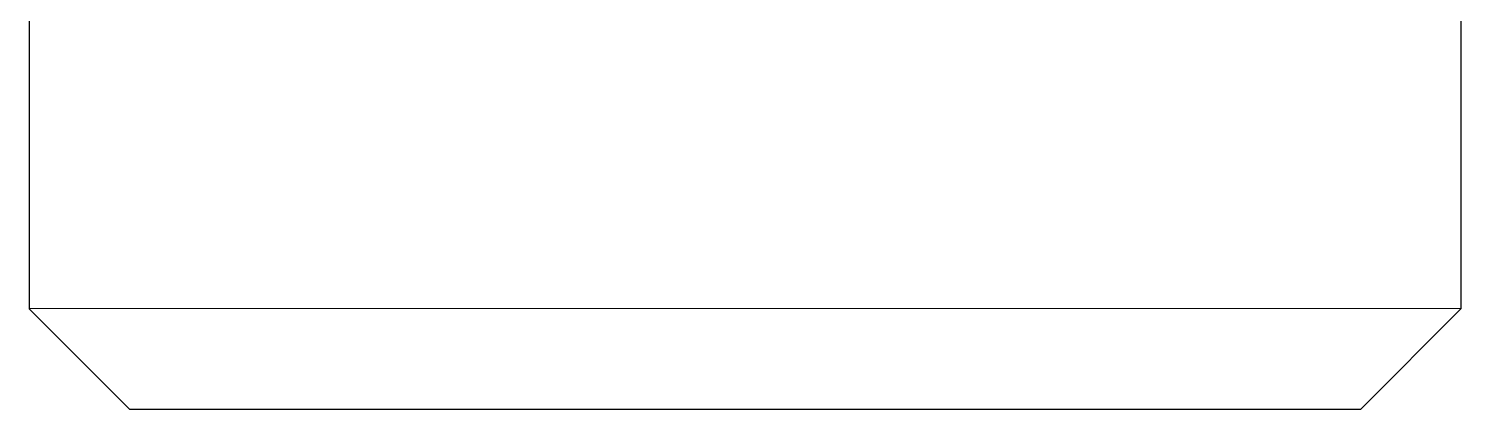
# Model space of a CAD drawing. Header units: inches. Extents: x -29 to 164, y -51 to 83.
# Drawn here: x 15.383 to 18.234, y 19.374 to 20.131 of the extents above; entities that cross this region are included whole.
import ezdxf

# ---------------------------------------------------------------- set-up
doc = ezdxf.new("R2010")
doc.units = ezdxf.units.IN
doc.header["$LTSCALE"] = 1.21
doc.header["$MEASUREMENT"] = 0
doc.layers.get('0').update_dxf_attribs({"linetype": 'CONTINUOUS'})

msp = doc.modelspace()

# ---------------------------------------------------------------- linework, layer by layer
at = {"color": 7, "linetype": 'Continuous'}
for p, q in [((15.3826, 23.9681), (15.3835, 19.5743)), ((18.2335, 19.5749), (18.233, 22.1749)), ((18.2335, 19.5749), (15.3835, 19.5743)), ((15.3835, 19.5743), (15.5836, 19.3743)), ((18.0336, 19.3748), (18.2335, 19.5749)), ((15.5836, 19.3743), (18.0336, 19.3748))]:
    msp.add_line(p, q, dxfattribs=at)

doc.saveas('drawing.dxf')
